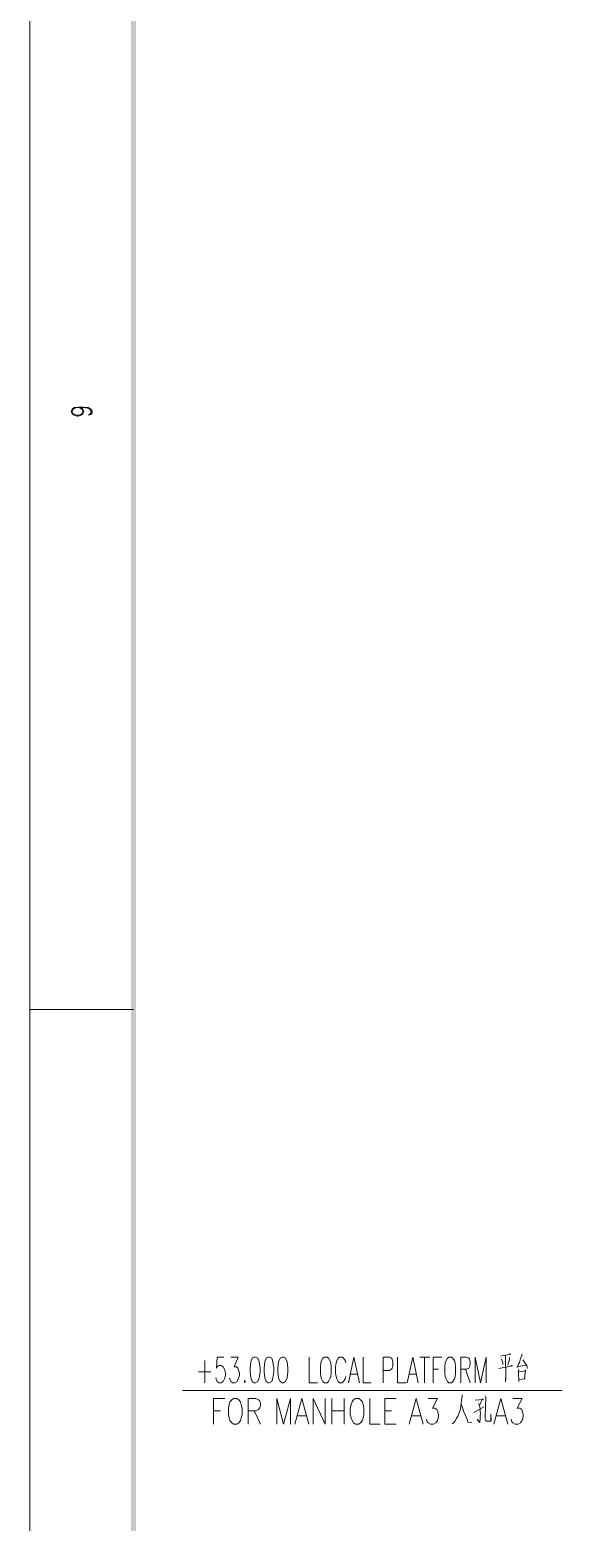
# Model space of a CAD drawing. Header units: millimetres. Extents: x 0 to 588, y 0 to 874.
# Drawn here: x 0 to 35.9, y 295 to 395.6 of the extents above; entities that cross this region are included whole.
import ezdxf

# ---------------------------------------------------------------- set-up
doc = ezdxf.new("R2010")
doc.units = ezdxf.units.MM
doc.layers.get('0').update_dxf_attribs({"lineweight": 18})

msp = doc.modelspace()

# ---------------------------------------------------------------- hatches: boundary and pattern name
for points in [[(7.15, 813.33), (6.82, 813.33), (7.15, 6.99)], [(6.82, 813.33), (7.15, 6.99), (6.82, 6.99)]]:
    msp.add_hatch(color=0).paths.add_polyline_path(points, flags=0)

# ---------------------------------------------------------------- linework, layer by layer
at = {"color": 0, "lineweight": 0}
for points in [[(0, 830.79), (0, 0)], [(4.11, 369.68), (3.98, 369.63), (3.98, 369.59), (4.11, 369.63), (4.19, 369.76), (4.19, 369.87), (4.11, 369.99), (3.92, 370.1), (3.58, 370.14), (3.26, 370.14), (2.98, 370.1), (2.86, 369.99), (2.79, 369.87), (2.79, 369.82), (2.86, 369.68), (2.98, 369.59), (3.17, 369.53), (3.26, 369.53), (3.45, 369.59), (3.58, 369.68), (3.64, 369.82), (3.64, 369.87), (3.58, 369.99), (3.45, 370.1)], [(4.11, 369.95), (3.92, 370.06), (3.58, 370.1), (3.26, 370.1), (2.98, 370.06), (2.86, 369.91)], [(3.11, 370.1), (2.92, 369.99), (2.86, 369.87), (2.86, 369.82), (2.92, 369.68), (3.11, 369.59)], [(2.86, 369.76), (2.98, 369.63), (3.17, 369.59), (3.26, 369.59), (3.45, 369.63), (3.58, 369.76)], [(3.58, 369.91), (3.45, 370.06), (3.26, 370.1)], [(3.32, 369.59), (3.51, 369.68), (3.58, 369.82), (3.58, 369.87), (3.51, 369.99), (3.32, 370.1)], [(4.04, 369.63), (4.11, 369.76), (4.11, 369.87), (4.04, 369.99)], [(6.99, 329.52), (0, 329.52)], [(13.08, 306.09), (12.62, 306.09), (12.57, 305.35), (12.62, 305.44), (12.76, 305.52), (12.89, 305.52), (13.04, 305.44), (13.12, 305.27), (13.19, 305.01), (13.19, 304.84), (13.12, 304.61), (13.04, 304.44), (12.89, 304.36), (12.76, 304.36), (12.62, 304.44), (12.57, 304.52), (12.53, 304.69)], [(13.55, 306.09), (14.05, 306.09), (13.78, 305.44), (13.93, 305.44), (14.01, 305.35), (14.05, 305.27), (14.12, 305.01), (14.12, 304.84), (14.05, 304.61), (13.97, 304.44), (13.82, 304.36), (13.69, 304.36), (13.55, 304.44), (13.5, 304.52), (13.46, 304.69)], [(18.82, 306.09), (18.82, 304.36), (19.39, 304.36)], [(21.29, 305.69), (21.25, 305.86), (21.15, 306.01), (21.06, 306.09), (20.87, 306.09), (20.79, 306.01), (20.68, 305.86), (20.64, 305.69), (20.6, 305.44), (20.6, 305.01), (20.64, 304.78), (20.68, 304.61), (20.79, 304.44), (20.87, 304.36), (21.06, 304.36), (21.15, 304.44), (21.25, 304.61), (21.29, 304.78)], [(21.48, 304.36), (21.84, 306.09), (22.23, 304.36)], [(22.46, 306.09), (22.46, 304.36), (23.01, 304.36)], [(23.81, 304.36), (23.81, 306.09), (24.24, 306.09), (24.38, 306.01), (24.43, 305.94), (24.47, 305.77), (24.47, 305.52), (24.43, 305.35), (24.38, 305.27), (24.24, 305.18), (23.81, 305.18)], [(24.79, 306.09), (24.79, 304.36), (25.36, 304.36)], [(25.44, 304.36), (25.82, 306.09), (26.18, 304.36)], [(26.29, 306.09), (26.95, 306.09)], [(26.61, 306.09), (26.61, 304.36)], [(27.18, 304.36), (27.18, 306.09), (27.77, 306.09)], [(29.04, 304.36), (29.04, 306.09), (29.44, 306.09), (29.59, 306.01), (29.63, 305.94), (29.68, 305.77), (29.68, 305.6), (29.63, 305.44), (29.59, 305.35), (29.44, 305.27), (29.04, 305.27)], [(30.01, 304.36), (30.01, 306.09), (30.37, 304.36), (30.76, 306.09), (30.76, 304.36)], [(31.73, 306.15), (32.41, 306.28), (32.36, 306.3), (32.3, 306.28)], [(31.79, 305.94), (31.88, 305.69), (31.88, 305.58)], [(32.07, 306.22), (32.09, 304.67), (32.07, 304.42), (32.07, 304.65)], [(32.34, 306.05), (32.34, 305.94), (32.22, 305.54)], [(33.17, 306.28), (33.15, 306.2), (33.08, 305.99), (33, 305.73), (32.94, 305.6), (32.85, 305.41), (32.83, 305.41), (33.06, 305.48), (33.44, 305.54)], [(33.23, 305.9), (33.49, 305.52), (33.51, 305.44), (33.53, 305.37), (33.55, 305.31)], [(11.37, 305.1), (12.19, 305.1)], [(11.79, 305.86), (11.79, 304.36)], [(21.61, 304.93), (22.08, 304.93)], [(25.59, 304.93), (26.06, 304.93)], [(27.18, 305.27), (27.54, 305.27)], [(29.36, 305.27), (29.68, 304.36)], [(31.6, 305.31), (32.53, 305.5), (32.49, 305.52), (32.43, 305.48)], [(32.94, 305.24), (32.94, 305.08), (32.96, 304.44), (32.96, 304.57), (33.38, 304.61), (33.34, 304.61), (33.4, 305.22), (33.42, 305.16), (32.96, 305.1)], [(10.29, 303.83), (35.88, 303.83)], [(12.38, 301.56), (12.38, 303.3), (13.14, 303.3)], [(14.71, 301.56), (14.71, 303.3), (15.24, 303.3), (15.41, 303.21), (15.47, 303.15), (15.54, 302.98), (15.54, 302.81), (15.47, 302.64), (15.41, 302.56), (15.24, 302.47), (14.71, 302.47)], [(16.64, 301.56), (16.64, 303.3), (17.1, 301.56), (17.57, 303.3), (17.57, 301.56)], [(17.86, 301.56), (18.33, 303.3), (18.8, 301.56)], [(19.09, 301.56), (19.09, 303.3), (19.9, 301.56), (19.9, 303.3)], [(20.36, 303.3), (20.36, 301.56)], [(21.19, 303.3), (21.19, 301.56)], [(22.92, 303.3), (22.92, 301.56), (23.62, 301.56)], [(23.92, 301.56), (23.92, 303.3), (24.68, 303.3)], [(25.57, 301.56), (26.04, 303.3), (26.5, 301.56)], [(26.84, 303.3), (27.47, 303.3), (27.14, 302.64), (27.3, 302.64), (27.43, 302.56), (27.47, 302.47), (27.54, 302.22), (27.54, 302.05), (27.47, 301.82), (27.37, 301.65), (27.2, 301.56), (27.01, 301.56), (26.84, 301.65), (26.78, 301.73), (26.73, 301.9)], [(29.13, 303.55), (29.13, 303.42), (29.1, 303.19), (29.08, 302.96), (29.06, 302.79), (29.02, 302.58), (28.93, 302.32), (28.85, 302.11), (28.74, 301.92), (28.66, 301.79), (28.55, 301.65), (28.47, 301.58)], [(29.08, 302.92), (29.15, 302.68), (29.23, 302.43), (29.36, 302.15), (29.49, 301.84), (29.53, 301.69), (29.78, 301.67), (29.53, 301.71), (29.49, 301.82)], [(30.01, 303.19), (30.56, 303.23), (30.52, 303.28), (30.31, 302.83), (30.23, 302.96)], [(30.69, 303.47), (30.73, 303.38), (30.73, 303.4), (30.69, 302.03), (30.69, 301.92), (30.71, 301.84), (30.73, 301.82), (30.76, 301.77), (31.07, 301.77), (31.09, 301.79), (31.07, 302.24), (31.07, 301.77)], [(31.28, 301.56), (31.75, 303.3), (32.22, 301.56)], [(32.55, 303.3), (33.19, 303.3), (32.85, 302.64), (33.02, 302.64), (33.15, 302.56), (33.19, 302.47), (33.25, 302.22), (33.25, 302.05), (33.19, 301.82), (33.08, 301.65), (32.91, 301.56), (32.72, 301.56), (32.55, 301.65), (32.49, 301.73), (32.45, 301.9)], [(12.38, 302.47), (12.85, 302.47)], [(15.13, 302.47), (15.54, 301.56)], [(18.03, 302.13), (18.63, 302.13)], [(20.36, 302.47), (21.19, 302.47)], [(23.92, 302.47), (24.38, 302.47)], [(25.74, 302.13), (26.31, 302.13)], [(29.93, 302.34), (30.59, 302.73)], [(30.31, 302.83), (30.33, 302.73), (30.35, 302.56), (30.35, 302.43), (30.37, 302.28), (30.35, 302.13), (30.35, 301.88), (30.33, 301.77), (30.33, 301.71), (30.31, 301.67), (30.16, 301.9), (30.31, 301.71)], [(31.45, 302.13), (32.03, 302.13)], [(23.92, 301.56), (24.68, 301.56)]]:
    msp.add_lwpolyline(points, dxfattribs=at)
for points in [[(15.13, 306.09), (14.99, 306.01), (14.9, 305.77), (14.86, 305.35), (14.86, 305.1), (14.9, 304.69), (14.99, 304.44), (15.13, 304.36), (15.22, 304.36), (15.37, 304.44), (15.45, 304.69), (15.52, 305.1), (15.52, 305.35), (15.45, 305.77), (15.37, 306.01), (15.22, 306.09)], [(16.07, 306.09), (15.92, 306.01), (15.83, 305.77), (15.79, 305.35), (15.79, 305.1), (15.83, 304.69), (15.92, 304.44), (16.07, 304.36), (16.15, 304.36), (16.3, 304.44), (16.38, 304.69), (16.45, 305.1), (16.45, 305.35), (16.38, 305.77), (16.3, 306.01), (16.15, 306.09)], [(17, 306.09), (16.87, 306.01), (16.76, 305.77), (16.72, 305.35), (16.72, 305.1), (16.76, 304.69), (16.87, 304.44), (17, 304.36), (17.1, 304.36), (17.23, 304.44), (17.34, 304.69), (17.38, 305.1), (17.38, 305.35), (17.34, 305.77), (17.23, 306.01), (17.1, 306.09)], [(19.85, 306.09), (19.75, 306.01), (19.66, 305.86), (19.62, 305.69), (19.58, 305.44), (19.58, 305.01), (19.62, 304.78), (19.66, 304.61), (19.75, 304.44), (19.85, 304.36), (20.04, 304.36), (20.13, 304.44), (20.21, 304.61), (20.28, 304.78), (20.32, 305.01), (20.32, 305.44), (20.28, 305.69), (20.21, 305.86), (20.13, 306.01), (20.04, 306.09)], [(28.24, 306.09), (28.15, 306.01), (28.05, 305.86), (28, 305.69), (27.96, 305.44), (27.96, 305.01), (28, 304.78), (28.05, 304.61), (28.15, 304.44), (28.24, 304.36), (28.43, 304.36), (28.51, 304.44), (28.62, 304.61), (28.66, 304.78), (28.7, 305.01), (28.7, 305.44), (28.66, 305.69), (28.62, 305.86), (28.51, 306.01), (28.43, 306.09)], [(14.48, 304.52), (14.44, 304.44), (14.48, 304.36), (14.52, 304.44)], [(13.72, 303.3), (13.61, 303.21), (13.48, 303.06), (13.44, 302.89), (13.38, 302.64), (13.38, 302.22), (13.44, 301.98), (13.48, 301.82), (13.61, 301.65), (13.72, 301.56), (13.95, 301.56), (14.08, 301.65), (14.2, 301.82), (14.25, 301.98), (14.31, 302.22), (14.31, 302.64), (14.25, 302.89), (14.2, 303.06), (14.08, 303.21), (13.95, 303.3)], [(21.95, 303.3), (21.82, 303.21), (21.72, 303.06), (21.65, 302.89), (21.59, 302.64), (21.59, 302.22), (21.65, 301.98), (21.72, 301.82), (21.82, 301.65), (21.95, 301.56), (22.18, 301.56), (22.29, 301.65), (22.42, 301.82), (22.46, 301.98), (22.52, 302.22), (22.52, 302.64), (22.46, 302.89), (22.42, 303.06), (22.29, 303.21), (22.18, 303.3)]]:
    msp.add_lwpolyline(points, close=True, dxfattribs=at)

doc.saveas('drawing.dxf')
